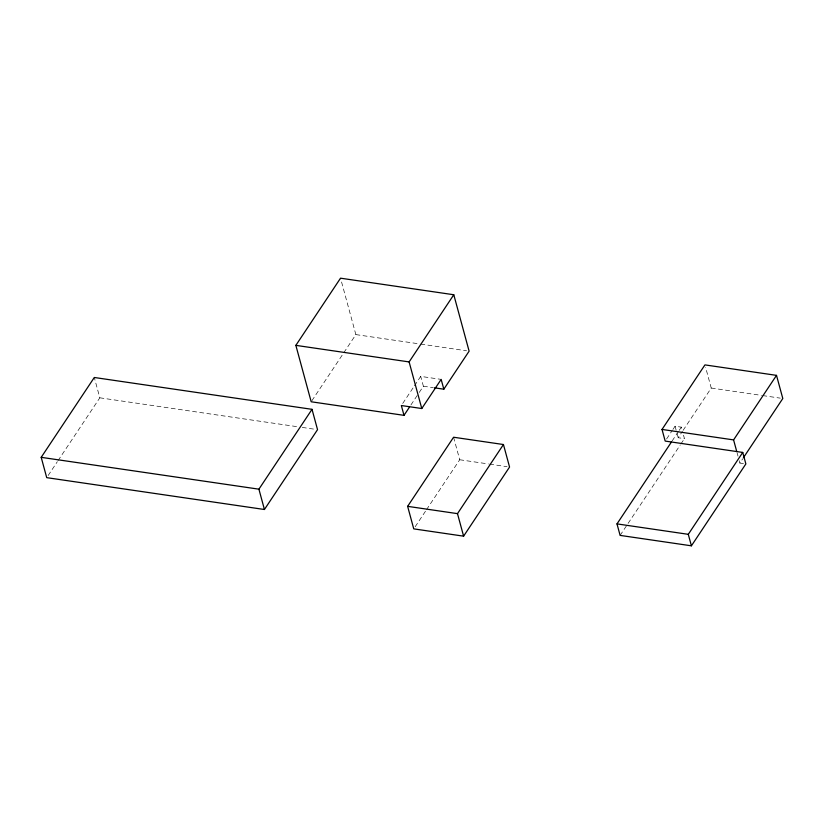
<?xml version="1.0" encoding="UTF-8"?>
<svg xmlns="http://www.w3.org/2000/svg" width="824" height="824" viewBox="0 0 824 824"><rect width="100%" height="100%" fill="white"/><g stroke="black" fill="none" stroke-linecap="round" stroke-linejoin="round"><path stroke-width="0.62" stroke-dasharray="4.12 3.09" d="M48.132 475.52L57.34 461.687M58.051 460.616L99.817 397.807L94.296 377.485M311.894 400.711L355.855 334.596L340.528 278.182M402.72 403.451L413.792 386.796M414.482 385.756L420.714 376.393L441.159 379.38M410.929 404.945L418.541 393.491M419.231 392.451L423.382 386.209L420.714 376.393M415.172 526.742L425.771 510.798M426.482 509.726L459.72 459.751L453.591 437.235M666.595 438.965L672.25 430.478M672.951 429.417L675.072 426.235L681.324 427.141L682.262 430.591M672.147 440.943L678.502 431.395M679.213 430.334L681.324 427.141M683.518 435.196L684.456 438.646L678.193 437.729L682.406 431.385M683.117 430.324L711.236 388.042L705.601 367.329M620.111 535.394L680.212 445.022M680.912 443.961L684.456 438.646M743.464 463.582L739.88 463.057L742.692 458.824M355.855 334.596L419.488 343.907M420.755 344.092L466.569 350.797M711.236 388.042L761.458 395.386M762.715 395.572L780.287 398.147M423.382 386.209L433.002 387.62M99.817 397.807L297.165 426.678M302.253 427.419L314.984 429.283M459.72 459.751L488.375 463.943M489.621 464.128L507.069 466.683M737.068 452.706L738.005 456.156M739.252 460.75L739.88 463.057M675.072 426.235L676.494 431.488M677.06 433.568L678.193 437.729"/><path stroke-width="1.24" d="M41.2 457.33L94.296 377.485L312.018 409.332L317.539 429.654L264.432 509.5L46.721 477.652L41.2 457.33L258.911 489.178L312.018 409.332M409.538 407.025L404.007 415.348L311.184 401.772L295.857 345.359L340.528 278.182L453.787 294.745L469.113 351.168L443.827 389.196L434.207 387.795M404.007 415.348L401.339 405.532L421.775 408.529L409.116 361.921L453.787 294.745M421.775 408.529L441.159 379.38L443.827 389.196M407.633 506.348L453.591 437.235L503.443 444.527L509.562 467.043L463.603 536.166L413.751 528.874L407.633 506.348L457.485 513.64L503.443 444.527M671.447 442.004L616.991 523.889L620.111 535.394L691.408 545.818L745.864 463.933L742.743 452.428L665.184 441.087L662.022 429.438L704.942 364.898L776.507 375.363L782.8 398.507L743.392 457.763M736.759 451.562L733.587 439.903L776.507 375.363M691.408 545.818L688.287 534.323L742.743 452.428M295.857 345.359L409.116 361.921M662.022 429.438L733.587 439.903M616.991 523.889L688.287 534.323M457.485 513.64L463.603 536.166M258.911 489.178L264.432 509.5"/></g></svg>
